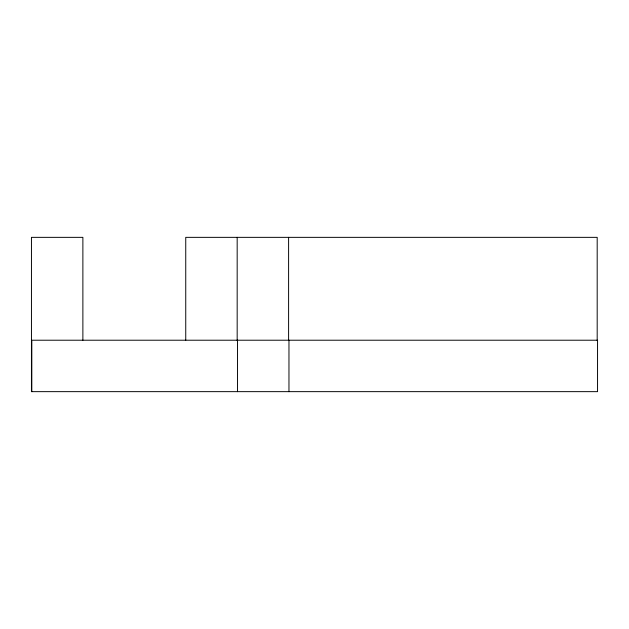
<?xml version="1.0" encoding="UTF-8"?>
<svg xmlns="http://www.w3.org/2000/svg" width="629" height="629" viewBox="0 0 629 629"><rect width="100%" height="100%" fill="white"/><g stroke="black" fill="none" stroke-linecap="round" stroke-linejoin="round"><path stroke-width="0.94" d="M597.188 340.541L597.188 237.353L185.744 237.353L185.744 340.218M288.963 340.218L288.963 391.647M288.601 237.353L288.601 340.541M237.534 340.218L237.534 391.647M237.172 237.353L237.172 340.541M82.879 340.218L82.879 237.353L31.45 237.353L31.45 391.647L597.55 391.647L597.55 340.218L31.812 340.218L31.812 391.647"/></g></svg>
